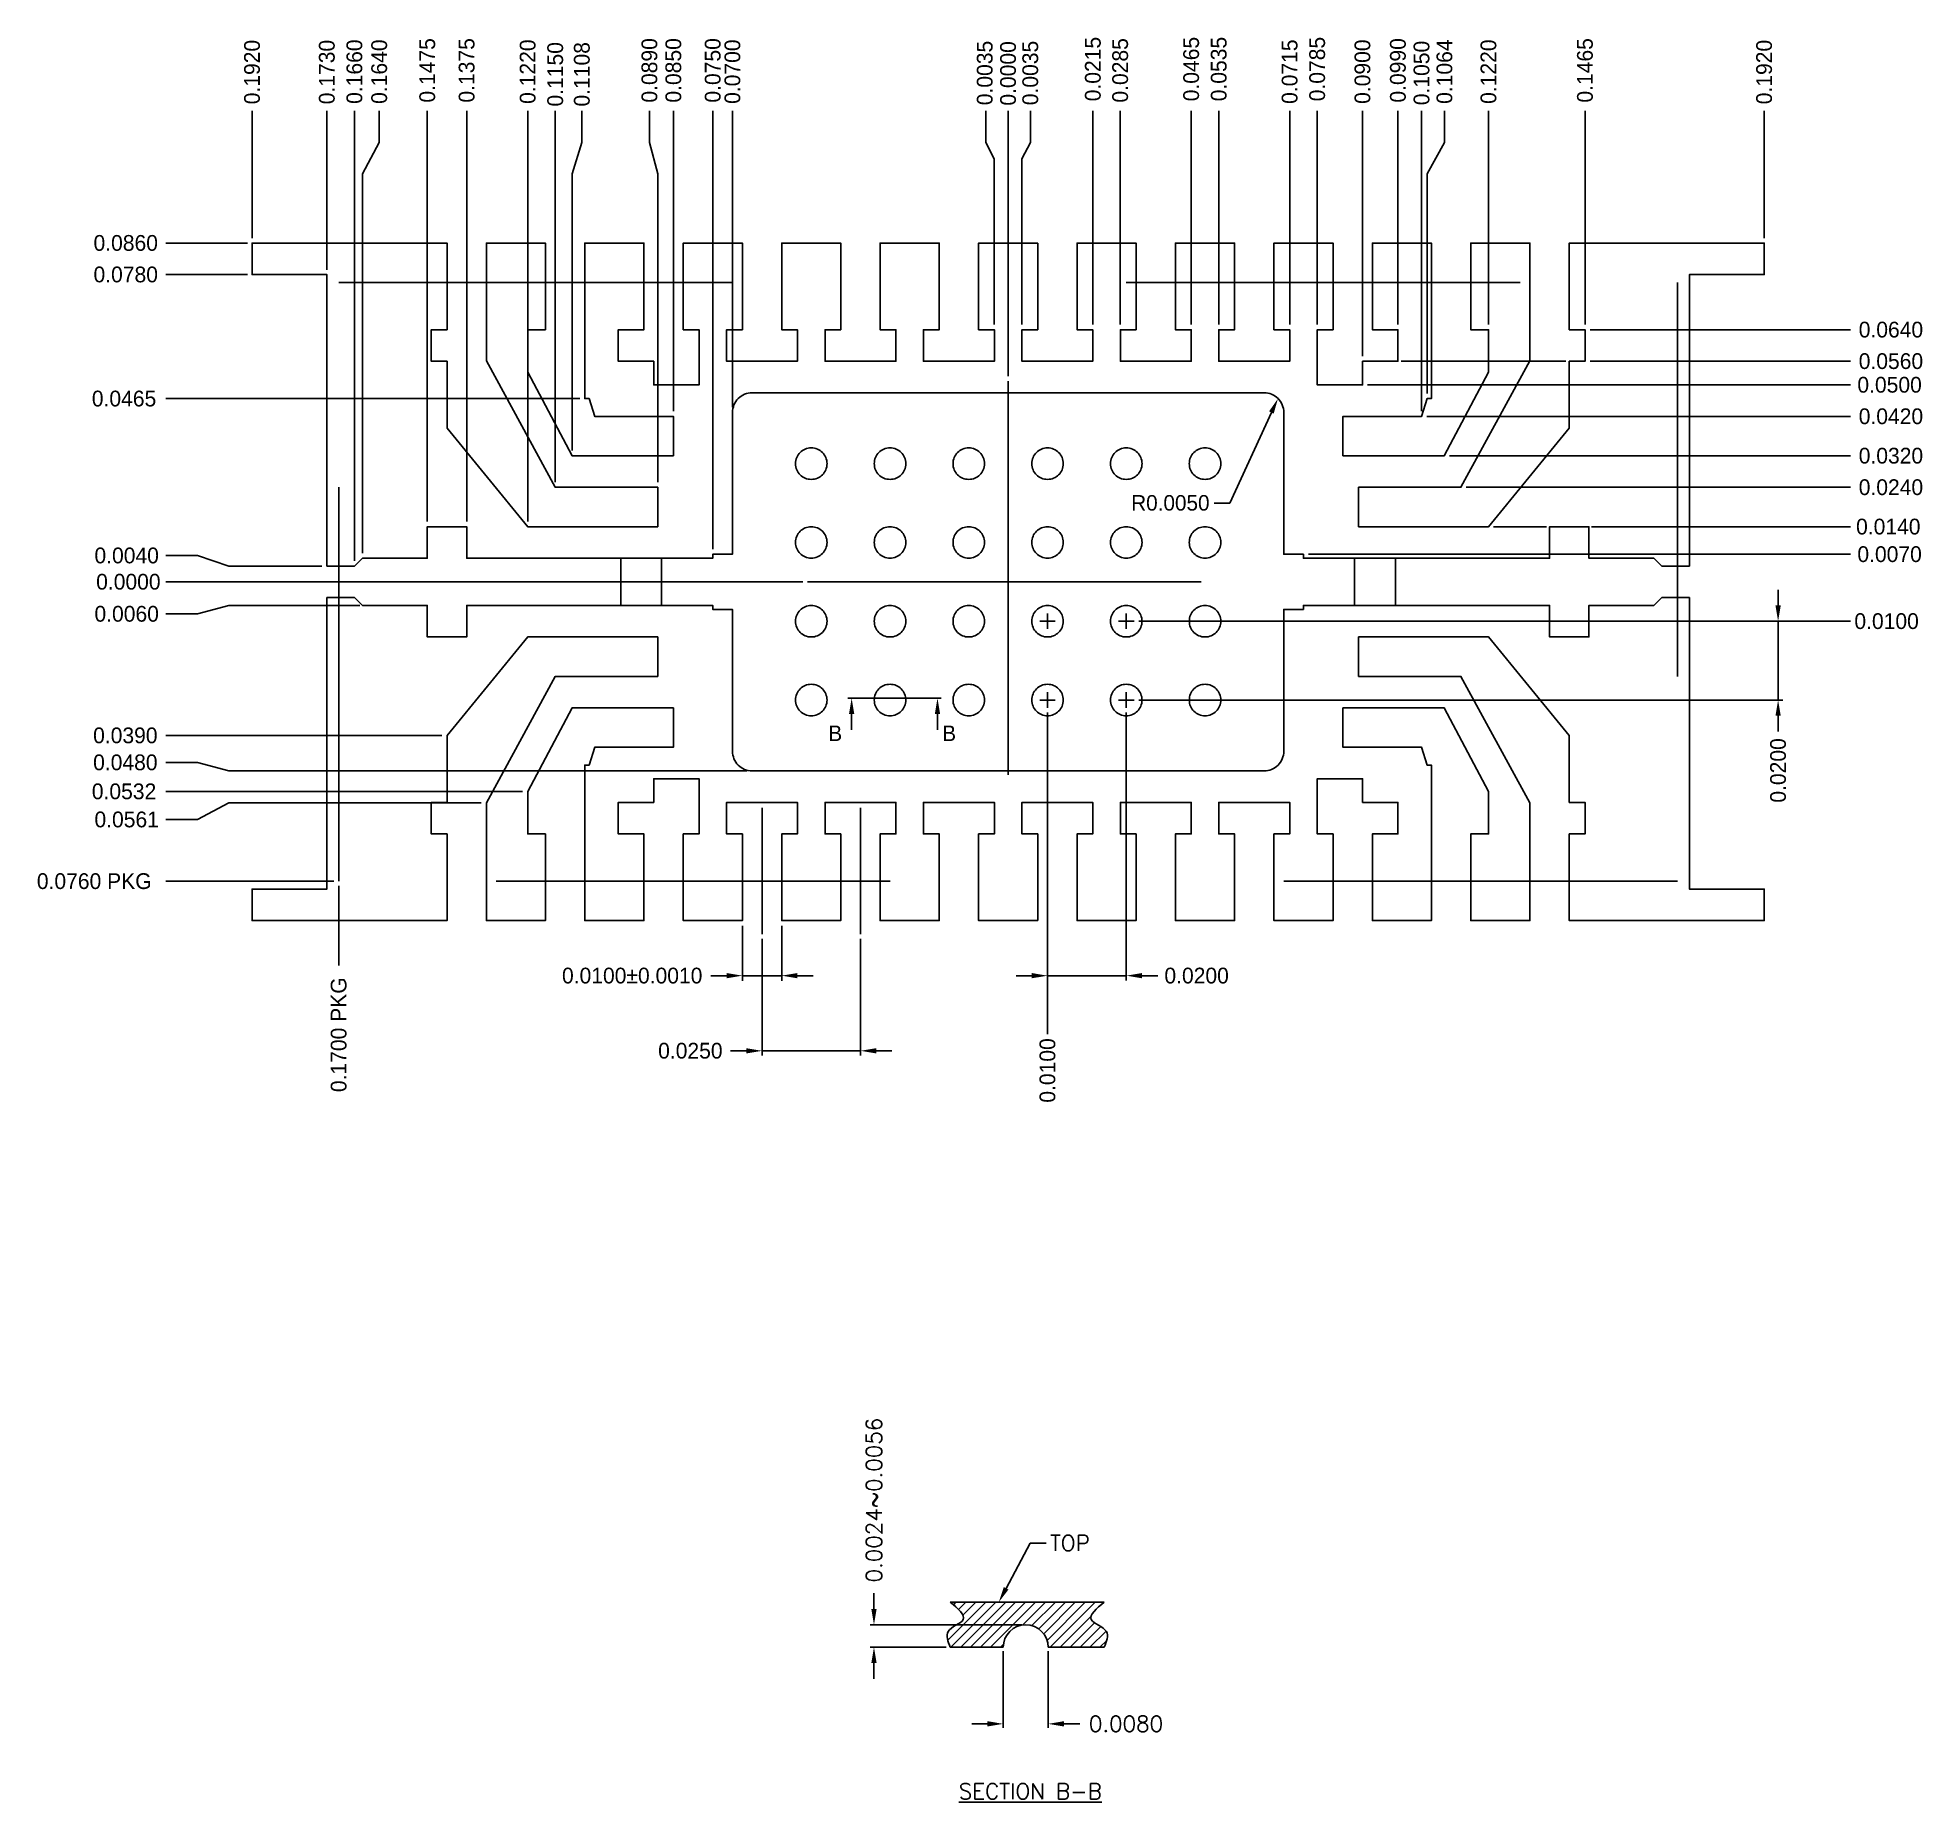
# Model space of a CAD drawing. Extents: x -0.246 to 0.232, y -0.31 to 0.138.
import ezdxf

# ---------------------------------------------------------------- set-up
doc = ezdxf.new("R2010")
doc.units = 0
doc.header["$MEASUREMENT"] = 0
doc.linetypes.add('CENTER', pattern=[2, 1.25, -0.25, 0.25, -0.25])
doc.linetypes.add('HIDDEN', pattern=[9.525, 6.35, -3.175])
doc.layers.add('3', color=7, linetype='Continuous')
doc.layers.add('3D', color=4, linetype='Continuous')
doc.styles.add('SIMPLEX', font='SIMPLEX')

msp = doc.modelspace()

# ---------------------------------------------------------------- hatches: boundary and pattern name
at = {"layer": '3D'}
h = msp.add_hatch(dxfattribs=at)
h.set_pattern_fill('ANSI31', color=256, scale=0.014286, style=0)
h.set_pattern_definition([(45, (-205.8591651, 394.1352906), (-0.001262690681, 0.001262690681), [])])
edge = h.paths.add_edge_path()
edge.add_spline(control_points=[(0.02441, -0.25901), (0.02246, -0.26063), (0.01879, -0.26368), (0.02628, -0.26575), (0.02499, -0.26898), (0.02441, -0.27044)], knot_values=[0, 0, 0, 0, 0.003854, 0.00728, 0.01009, 0.01009, 0.01009, 0.01009], degree=3, periodic=0)
edge.add_line((0.02441, -0.27044), (0.01017, -0.27044))
edge.add_arc((0.00446, -0.27044), 0.00571, 0, 180)
edge.add_line((-0.00126, -0.27044), (-0.01471, -0.27044))
edge.add_spline(control_points=[(-0.01471, -0.27044), (-0.01529, -0.26898), (-0.01658, -0.26575), (-0.00908, -0.26368), (-0.01276, -0.26063), (-0.01471, -0.25901)], knot_values=[0, 0, 0, 0, 0.00281, 0.006236, 0.01009, 0.01009, 0.01009, 0.01009], degree=3, periodic=0)
edge.add_line((-0.01471, -0.25901), (0.02441, -0.25901))

# ---------------------------------------------------------------- linework, layer by layer
at = {"layer": '3'}
for points in [[(0.0075, 0.086), (0.0075, 0.064), (0.0035, 0.064), (0.0035, 0.056), (0.0215, 0.056), (0.0215, 0.064), (0.0175, 0.064), (0.0175, 0.086), (0.0325, 0.086), (0.0325, 0.064), (0.0285, 0.064), (0.0285, 0.056), (0.0465, 0.056), (0.0465, 0.064), (0.0425, 0.064), (0.0425, 0.086), (0.0575, 0.086), (0.0575, 0.064), (0.0535, 0.064), (0.0535, 0.056), (0.0715, 0.056), (0.0715, 0.064), (0.0675, 0.064), (0.0675, 0.086), (0.0825, 0.086), (0.0825, 0.064), (0.0785, 0.064), (0.0785, 0.05), (0.09, 0.05), (0.09, 0.056), (0.099, 0.056), (0.099, 0.064), (0.0925, 0.064), (0.0925, 0.086), (0.1075, 0.086), (0.1075, 0.0465), (0.1064, 0.0465), (0.105, 0.042), (0.085, 0.042), (0.085, 0.032), (0.11075, 0.032), (0.122, 0.05321), (0.122, 0.064), (0.1175, 0.064), (0.1175, 0.086), (0.1325, 0.086), (0.1325, 0.05613), (0.115, 0.024), (0.08898, 0.024), (0.08898, 0.014), (0.122, 0.014), (0.1425, 0.039), (0.1425, 0.056), (0.1465, 0.056), (0.1465, 0.064), (0.1425, 0.064), (0.1425, 0.086), (0.192, 0.086), (0.192, 0.078), (0.173, 0.078), (0.173, 0.004), (0.166, 0.004), (0.164, 0.006), (0.1475, 0.006), (0.1475, 0.014), (0.1375, 0.014), (0.1375, 0.006), (0.075, 0.006), (0.075, 0.007), (0.07, 0.007), (0.07, 0.043, 0.414214), (0.065, 0.048), (-0.065, 0.048, 0.414214), (-0.07, 0.043), (-0.07, 0.007), (-0.075, 0.007), (-0.075, 0.006), (-0.1375, 0.006), (-0.1375, 0.014), (-0.1475, 0.014), (-0.1475, 0.006), (-0.164, 0.006), (-0.166, 0.004), (-0.173, 0.004), (-0.173, 0.078), (-0.192, 0.078), (-0.192, 0.086), (-0.1425, 0.086), (-0.1425, 0.064), (-0.1465, 0.064), (-0.1465, 0.056), (-0.1425, 0.056), (-0.1425, 0.039), (-0.122, 0.014), (-0.08898, 0.014), (-0.08898, 0.024), (-0.115, 0.024), (-0.1325, 0.05613), (-0.1325, 0.086), (-0.1175, 0.086), (-0.1175, 0.064), (-0.122, 0.064), (-0.122, 0.05321), (-0.11075, 0.032), (-0.085, 0.032), (-0.085, 0.042), (-0.105, 0.042), (-0.1064, 0.0465), (-0.1075, 0.0465), (-0.1075, 0.086), (-0.0925, 0.086), (-0.0925, 0.064), (-0.099, 0.064), (-0.099, 0.056), (-0.09, 0.056), (-0.09, 0.05), (-0.0785, 0.05), (-0.0785, 0.064), (-0.0825, 0.064), (-0.0825, 0.086), (-0.0675, 0.086), (-0.0675, 0.064), (-0.0715, 0.064), (-0.0715, 0.056), (-0.0535, 0.056), (-0.0535, 0.064), (-0.0575, 0.064), (-0.0575, 0.086), (-0.0425, 0.086), (-0.0425, 0.064), (-0.0465, 0.064), (-0.0465, 0.056), (-0.0285, 0.056), (-0.0285, 0.064), (-0.0325, 0.064), (-0.0325, 0.086), (-0.0175, 0.086), (-0.0175, 0.064), (-0.0215, 0.064), (-0.0215, 0.056), (-0.0035, 0.056), (-0.0035, 0.064), (-0.0075, 0.064), (-0.0075, 0.086)], [(0.0075, -0.086), (0.0075, -0.064), (0.0035, -0.064), (0.0035, -0.056), (0.0215, -0.056), (0.0215, -0.064), (0.0175, -0.064), (0.0175, -0.086), (0.0325, -0.086), (0.0325, -0.064), (0.0285, -0.064), (0.0285, -0.056), (0.0465, -0.056), (0.0465, -0.064), (0.0425, -0.064), (0.0425, -0.086), (0.0575, -0.086), (0.0575, -0.064), (0.0535, -0.064), (0.0535, -0.056), (0.0715, -0.056), (0.0715, -0.064), (0.0675, -0.064), (0.0675, -0.086), (0.0825, -0.086), (0.0825, -0.064), (0.0785, -0.064), (0.0785, -0.05), (0.09, -0.05), (0.09, -0.056), (0.099, -0.056), (0.099, -0.064), (0.0925, -0.064), (0.0925, -0.086), (0.1075, -0.086), (0.1075, -0.0465), (0.1064, -0.0465), (0.105, -0.042), (0.085, -0.042), (0.085, -0.032), (0.11075, -0.032), (0.122, -0.05321), (0.122, -0.064), (0.1175, -0.064), (0.1175, -0.086), (0.1325, -0.086), (0.1325, -0.05613), (0.115, -0.024), (0.08898, -0.024), (0.08898, -0.014), (0.122, -0.014), (0.1425, -0.039), (0.1425, -0.056), (0.1465, -0.056), (0.1465, -0.064), (0.1425, -0.064), (0.1425, -0.086), (0.192, -0.086), (0.192, -0.078), (0.173, -0.078), (0.173, -0.004), (0.166, -0.004), (0.164, -0.006), (0.1475, -0.006), (0.1475, -0.014), (0.1375, -0.014), (0.1375, -0.006), (0.075, -0.006), (0.075, -0.007), (0.07, -0.007), (0.07, -0.043, -0.414214), (0.065, -0.048), (-0.065, -0.048, -0.414214), (-0.07, -0.043), (-0.07, -0.007), (-0.075, -0.007), (-0.075, -0.006), (-0.1375, -0.006), (-0.1375, -0.014), (-0.1475, -0.014), (-0.1475, -0.006), (-0.164, -0.006), (-0.166, -0.004), (-0.173, -0.004), (-0.173, -0.078), (-0.192, -0.078), (-0.192, -0.086), (-0.1425, -0.086), (-0.1425, -0.064), (-0.1465, -0.064), (-0.1465, -0.056), (-0.1425, -0.056), (-0.1425, -0.039), (-0.122, -0.014), (-0.08898, -0.014), (-0.08898, -0.024), (-0.115, -0.024), (-0.1325, -0.05613), (-0.1325, -0.086), (-0.1175, -0.086), (-0.1175, -0.064), (-0.122, -0.064), (-0.122, -0.05321), (-0.11075, -0.032), (-0.085, -0.032), (-0.085, -0.042), (-0.105, -0.042), (-0.1064, -0.0465), (-0.1075, -0.0465), (-0.1075, -0.086), (-0.0925, -0.086), (-0.0925, -0.064), (-0.099, -0.064), (-0.099, -0.056), (-0.09, -0.056), (-0.09, -0.05), (-0.0785, -0.05), (-0.0785, -0.064), (-0.0825, -0.064), (-0.0825, -0.086), (-0.0675, -0.086), (-0.0675, -0.064), (-0.0715, -0.064), (-0.0715, -0.056), (-0.0535, -0.056), (-0.0535, -0.064), (-0.0575, -0.064), (-0.0575, -0.086), (-0.0425, -0.086), (-0.0425, -0.064), (-0.0465, -0.064), (-0.0465, -0.056), (-0.0285, -0.056), (-0.0285, -0.064), (-0.0325, -0.064), (-0.0325, -0.086), (-0.0175, -0.086), (-0.0175, -0.064), (-0.0215, -0.064), (-0.0215, -0.056), (-0.0035, -0.056), (-0.0035, -0.064), (-0.0075, -0.064), (-0.0075, -0.086)]]:
    msp.add_lwpolyline(points, format="xyb", close=True, dxfattribs=at)
at = {"layer": '3D'}
for p, q in [((-0.192, 0.0872), (-0.192, 0.11953)), ((-0.173, 0.0792), (-0.173, 0.11953)), ((-0.166, 0.0053), (-0.166, 0.11953)), ((-0.1597, 0.11153), (-0.1597, 0.11953)), ((-0.1475, 0.0153), (-0.1475, 0.11953)), ((-0.1375, 0.0153), (-0.1375, 0.11953)), ((-0.122, 0.11153), (-0.122, 0.11953)), ((-0.115, 0.11153), (-0.115, 0.11953)), ((-0.10824, 0.11153), (-0.10824, 0.11953)), ((-0.09108, 0.11153), (-0.09108, 0.11953)), ((-0.085, 0.0433), (-0.085, 0.11953)), ((-0.075, 0.0083), (-0.075, 0.11953)), ((-0.07, 0.0443), (-0.07, 0.11953)), ((-0.0057, 0.11153), (-0.0057, 0.11953)), ((0, 0.05217), (0, 0.11953)), ((0.00564, 0.11153), (0.00564, 0.11953)), ((0.02153, 0.0653), (0.02153, 0.11953)), ((0.02847, 0.0653), (0.02847, 0.11953)), ((0.0465, 0.0653), (0.0465, 0.11953)), ((0.0535, 0.0653), (0.0535, 0.11953)), ((0.0715, 0.0653), (0.0715, 0.11953)), ((0.0785, 0.0653), (0.0785, 0.11953)), ((0.09, 0.0573), (0.09, 0.11953)), ((0.099, 0.0653), (0.099, 0.11953)), ((0.105, 0.11153), (0.105, 0.11953)), ((0.11082, 0.11153), (0.11082, 0.11953)), ((0.122, 0.0653), (0.122, 0.11953)), ((0.1465, 0.0653), (0.1465, 0.11953)), ((0.192, 0.0872), (0.192, 0.11953)), ((-0.164, 0.10353), (-0.1597, 0.11153)), ((-0.122, 0.10353), (-0.122, 0.11153)), ((-0.115, 0.10353), (-0.115, 0.11153)), ((-0.11075, 0.10353), (-0.10824, 0.11153)), ((-0.08898, 0.10353), (-0.09108, 0.11153)), ((-0.00353, 0.10737), (-0.0057, 0.11153)), ((0.00347, 0.10737), (0.00564, 0.11153)), ((0.105, 0.10353), (0.105, 0.11153)), ((0.1064, 0.10353), (0.11082, 0.11153)), ((-0.00353, 0.0653), (-0.00353, 0.10737)), ((0.00347, 0.0653), (0.00347, 0.10737)), ((-0.164, 0.0073), (-0.164, 0.10353)), ((-0.122, 0.0153), (-0.122, 0.10353)), ((-0.115, 0.0253), (-0.115, 0.10353)), ((-0.11075, 0.0333), (-0.11075, 0.10353)), ((-0.08898, 0.0253), (-0.08898, 0.10353)), ((0.105, 0.0433), (0.105, 0.10353)), ((0.1064, 0.0478), (0.1064, 0.10353)), ((-0.1932, 0.086), (-0.21389, 0.086)), ((-0.1932, 0.078), (-0.21389, 0.078)), ((0.1478, 0.064), (0.21389, 0.064)), ((0.09981, 0.056), (0.14161, 0.056)), ((0.1478, 0.056), (0.21389, 0.056)), ((0.0913, 0.05), (0.21389, 0.05)), ((-0.1088, 0.0465), (-0.21389, 0.0465)), ((0.06684, 0.04298), (0.05627, 0.02)), ((0.1063, 0.042), (0.21389, 0.042)), ((0.11205, 0.032), (0.21389, 0.032)), ((0.1163, 0.024), (0.21389, 0.024)), ((0.05627, 0.02), (0.05233, 0.02)), ((0.1233, 0.014), (0.13671, 0.014)), ((0.14815, 0.014), (0.21389, 0.014)), ((-0.20589, 0.00667), (-0.21389, 0.00667)), ((-0.19789, 0.004), (-0.20589, 0.00667)), ((-0.09839, 0.006), (-0.09839, -0.006)), ((-0.088, 0.006), (-0.088, -0.006)), ((0.0763, 0.007), (0.21389, 0.007)), ((0.088, 0.006), (0.088, -0.006)), ((0.09839, 0.006), (0.09839, -0.006)), ((-0.1743, 0.004), (-0.19789, 0.004)), ((-0.05217, 0), (-0.21389, 0)), ((0.19554, -0.006), (0.19554, -0.002)), ((-0.20589, -0.00814), (-0.21389, -0.00814)), ((-0.19789, -0.006), (-0.20589, -0.00814)), ((-0.16463, -0.006), (-0.19789, -0.006)), ((0.03317, -0.01), (0.21389, -0.01)), ((0.19554, -0.01), (0.19554, -0.03)), ((-0.01697, -0.02953), (-0.04075, -0.02953)), ((0.01, -0.03317), (0.01, -0.11483)), ((0.01, -0.03317), (0.01, -0.10117)), ((0.03, -0.03317), (0.03, -0.10117)), ((0.03317, -0.03), (0.19674, -0.03)), ((-0.03975, -0.03353), (-0.03975, -0.03753)), ((-0.01795, -0.03353), (-0.01795, -0.03753)), ((0.19554, -0.034), (0.19554, -0.038)), ((-0.1438, -0.039), (-0.21389, -0.039)), ((-0.20589, -0.04585), (-0.21389, -0.04585)), ((-0.19789, -0.048), (-0.20589, -0.04585)), ((-0.0663, -0.048), (-0.19789, -0.048)), ((-0.1233, -0.05321), (-0.21389, -0.05321)), ((-0.19789, -0.05613), (-0.20589, -0.06034)), ((-0.1338, -0.05613), (-0.19789, -0.05613)), ((-0.20589, -0.06034), (-0.21389, -0.06034)), ((-0.1712, -0.076), (-0.21389, -0.076)), ((-0.17, -0.0772), (-0.17, -0.09742)), ((-0.0675, -0.0873), (-0.0675, -0.10127)), ((-0.0625, -0.0906), (-0.0625, -0.12024)), ((-0.0575, -0.0873), (-0.0575, -0.10127)), ((-0.0375, -0.0906), (-0.0375, -0.12024)), ((-0.0715, -0.09997), (-0.0755, -0.09997)), ((-0.0575, -0.09997), (-0.0675, -0.09997)), ((-0.0535, -0.09997), (-0.0495, -0.09997)), ((0.006, -0.09997), (0.002, -0.09997)), ((0.01, -0.09997), (0.03, -0.09997)), ((0.034, -0.09997), (0.038, -0.09997)), ((-0.0665, -0.11904), (-0.0705, -0.11904)), ((-0.0375, -0.11904), (-0.0625, -0.11904)), ((-0.0335, -0.11904), (-0.0295, -0.11904)), ((-0.00051, -0.25549), (0.00563, -0.244)), ((0.00563, -0.244), (0.00963, -0.244)), ((-0.03407, -0.26073), (-0.03407, -0.25673)), ((0.00346, -0.26473), (-0.03507, -0.26473)), ((-0.01571, -0.27044), (-0.03507, -0.27044)), ((-0.00126, -0.27144), (-0.00126, -0.29088)), ((0.01017, -0.27144), (0.01017, -0.29088)), ((-0.03407, -0.27444), (-0.03407, -0.27844)), ((-0.00526, -0.28988), (-0.00926, -0.28988)), ((0.01417, -0.28988), (0.01817, -0.28988))]:
    msp.add_line(p, q, dxfattribs=at)
at = {"layer": '3D', "linetype": 'CENTER', "ltscale": 0.01}
for p, q in [((0, 0.05097), (0, -0.05097)), ((-0.05097, 0), (0.05097, 0))]:
    msp.add_line(p, q, dxfattribs=at)
at = {"layer": '3D', "linetype": 'CENTER', "ltscale": 2.5}
for p, q in [((0.01, -0.00803), (0.01, -0.01197)), ((0.03, -0.00803), (0.03, -0.01197)), ((0.00803, -0.01), (0.01197, -0.01)), ((0.02803, -0.01), (0.03197, -0.01)), ((0.01, -0.02803), (0.01, -0.03197)), ((0.03, -0.02803), (0.03, -0.03197)), ((0.00803, -0.03), (0.01197, -0.03)), ((0.02803, -0.03), (0.03197, -0.03))]:
    msp.add_line(p, q, dxfattribs=at)
at = {"layer": '3D', "linetype": 'CENTER', "ltscale": 0.2}
for p, q in [((-0.0625, -0.0894), (-0.0625, -0.0574)), ((-0.0375, -0.0894), (-0.0375, -0.0574))]:
    msp.add_line(p, q, dxfattribs=at)
at = {"layer": '3D', "color": 7}
for p, q in [((-0.01471, -0.25901), (0.02441, -0.25901)), ((-0.01471, -0.27044), (-0.00126, -0.27044)), ((0.01017, -0.27044), (0.02441, -0.27044))]:
    msp.add_line(p, q, dxfattribs=at)
at = {"layer": '3D', "color": 2, "linetype": 'CENTER', "ltscale": 0.025}
msp.add_lwpolyline([(-0.17, 0.076), (0.17, 0.076), (0.17, -0.076), (-0.17, -0.076)], close=True, dxfattribs=at)
at = {"layer": '3D', "linetype": 'HIDDEN', "ltscale": 0.001}
for centre in [(-0.05, 0.03), (-0.03, 0.03), (-0.01, 0.03), (0.01, 0.03), (0.03, 0.03), (0.05, 0.03), (-0.05, 0.01), (-0.03, 0.01), (-0.01, 0.01), (0.01, 0.01), (0.03, 0.01), (0.05, 0.01), (-0.05, -0.01), (-0.03, -0.01), (-0.01, -0.01), (0.01, -0.01), (0.03, -0.01), (0.05, -0.01), (-0.05, -0.03), (-0.03, -0.03), (-0.01, -0.03), (0.01, -0.03), (0.03, -0.03), (0.05, -0.03)]:
    msp.add_circle(centre, 0.004, dxfattribs=at)
at = {"layer": '3D', "color": 7}
msp.add_arc((0.00446, -0.27044), 0.00571, 0, 180, dxfattribs=at)
for points in [[(-0.01471, -0.25901), (-0.01276, -0.26063), (-0.00908, -0.26368), (-0.01658, -0.26575), (-0.01529, -0.26898), (-0.01471, -0.27044)], [(0.02441, -0.25901), (0.02246, -0.26063), (0.01879, -0.26368), (0.02628, -0.26575), (0.02499, -0.26898), (0.02441, -0.27044)]]:
    msp.add_open_spline(points, degree=3, knots=[0, 0, 0, 0, 0.00550581, 0.01040003, 0.01441402, 0.01441402, 0.01441402, 0.01441402], dxfattribs=at)
at = {"layer": '3D'}
for points in [[(0.06625, 0.04326), (0.06854, 0.04654), (0.06743, 0.0427)], [(0.19487, -0.006), (0.19621, -0.006), (0.19554, -0.01)], [(-0.04041, -0.03353), (-0.03908, -0.03353), (-0.03975, -0.02953)], [(-0.01862, -0.03353), (-0.01728, -0.03353), (-0.01795, -0.02953)], [(0.19487, -0.034), (0.19621, -0.034), (0.19554, -0.03)], [(-0.0715, -0.0993), (-0.0715, -0.10063), (-0.0675, -0.09997)], [(-0.0535, -0.0993), (-0.0535, -0.10063), (-0.0575, -0.09997)], [(0.006, -0.0993), (0.006, -0.10063), (0.01, -0.09997)], [(0.034, -0.0993), (0.034, -0.10063), (0.03, -0.09997)], [(-0.0665, -0.11971), (-0.0665, -0.11838), (-0.0625, -0.11904)], [(-0.0335, -0.11971), (-0.0335, -0.11838), (-0.0375, -0.11904)], [(0.00008, -0.2558), (-0.00239, -0.25901), (-0.0011, -0.25517)], [(-0.03474, -0.26073), (-0.0334, -0.26073), (-0.03407, -0.26473)], [(-0.03474, -0.27444), (-0.0334, -0.27444), (-0.03407, -0.27044)], [(-0.00526, -0.28921), (-0.00526, -0.29055), (-0.00126, -0.28988)], [(0.01417, -0.28921), (0.01417, -0.29055), (0.01017, -0.28988)]]:
    msp.add_solid(points, dxfattribs=at)

# ---------------------------------------------------------------- texts
at = {"layer": '3D', "char_height": 0.004, "attachment_point": 5, "rotation": 90}
for s, insert in [('\\A1;0.1920', (-0.192, 0.1294)), ('\\A1;0.1730', (-0.173, 0.1294)), ('\\A1;0.1660', (-0.166, 0.1295)), ('\\A1;0.1640', (-0.1597, 0.1295)), ('\\A1;0.1475', (-0.1475, 0.12983)), ('\\A1;0.1375', (-0.1375, 0.12983)), ('\\A1;0.1220', (-0.122, 0.1295)), ('\\A1;0.1150', (-0.115, 0.12883)), ('\\A1;0.1108', (-0.10824, 0.12883)), ('\\A1;0.0890', (-0.09108, 0.12983)), ('\\A1;0.0850', (-0.085, 0.12983)), ('\\A1;0.0750', (-0.075, 0.12983)), ('\\A1;0.0700', (-0.07, 0.1295)), ('\\A1;0.0035', (-0.00592, 0.12916)), ('\\A1;0.0000', (0, 0.12906)), ('\\A1;0.0035', (0.00564, 0.12916)), ('\\A1;0.0215', (0.02153, 0.13016)), ('\\A1;0.0285', (0.02847, 0.12983)), ('\\A1;0.0465', (0.0465, 0.13016)), ('\\A1;0.0535', (0.0535, 0.13016)), ('\\A1;0.0715', (0.0715, 0.1295)), ('\\A1;0.0785', (0.0785, 0.13016)), ('\\A1;0.0900', (0.09, 0.1295)), ('\\A1;0.0990', (0.099, 0.12983)), ('\\A1;0.1050', (0.105, 0.12916)), ('\\A1;0.1064', (0.11082, 0.1295)), ('\\A1;0.1220', (0.122, 0.1295)), ('\\A1;0.1465', (0.1465, 0.12983)), ('\\A1;0.1920', (0.192, 0.1294)), ('\\A1;0.0200', (0.19554, -0.04787)), ('\\A1;0.1700 PKG', (-0.17, -0.11496)), ('\\A1;0.0100', (0.01, -0.12403))]:
    msp.add_mtext(s, dxfattribs=dict(at, insert=insert))
at = {"layer": '3D', "char_height": 0.004, "attachment_point": 5}
for s, insert in [('\\A1;0.0860', (-0.22409, 0.086)), ('\\A1;0.0780', (-0.22409, 0.078)), ('\\A1;0.0640', (0.22419, 0.064)), ('\\A1;0.0560', (0.22419, 0.056)), ('\\A1;0.0465', (-0.22452, 0.0465)), ('\\A1;0.0500', (0.22385, 0.05)), ('\\A1;0.0420', (0.22419, 0.042)), ('\\A1;0.0320', (0.22419, 0.032)), ('\\A1;0.0240', (0.22419, 0.024)), ('\\A1;0.0140', (0.22352, 0.014)), ('\\A1;0.0040', (-0.22385, 0.00667)), ('\\A1;0.0070', (0.22385, 0.007)), ('\\A1;0.0000', (-0.22342, 0)), ('\\A1;0.0060', (-0.22385, -0.00814)), ('\\A1;0.0100', (0.22309, -0.01)), ('\\A1;0.0390', (-0.22419, -0.039)), ('\\A1;0.0480', (-0.22419, -0.04585)), ('\\A1;0.0532', (-0.22452, -0.05321)), ('\\A1;0.0561', (-0.22385, -0.06034)), ('\\A1;0.0760 PKG', (-0.23209, -0.076)), ('\\A1;0.0100%%P0.0010', (-0.09547, -0.09997)), ('\\A1;0.0200', (0.04787, -0.09997)), ('\\A1;0.0250', (-0.0807, -0.11904))]:
    msp.add_mtext(s, dxfattribs=dict(at, insert=insert))
at = {"layer": '3D', "char_height": 0.003937, "width": 0.1181102, "attachment_point": 9}
for s, insert in [('\\A1;R0.0050', (0.05115, 0.01803)), ('\\A1;B', (-0.04214, -0.04041)), ('\\A1;B', (-0.01322, -0.04041))]:
    msp.add_mtext(s, dxfattribs=dict(at, insert=insert))
at = {"layer": '3D', "insert": (-0.03407, -0.23308), "char_height": 0.004, "attachment_point": 5, "rotation": 90, "style": 'SIMPLEX'}
msp.add_mtext('\\A1;0.0024~0.0056', dxfattribs=at)
at = {"layer": '3D', "char_height": 0.004, "style": 'SIMPLEX'}
for s, insert, attachment_point in [('\\A1;TOP', (0.01063, -0.242), 1), ('\\A1;0.0080', (0.02993, -0.28988), 5), ('{\\LSECTION B-B}', (0.00562, -0.30699), 5)]:
    msp.add_mtext(s, dxfattribs=dict(at, insert=insert, attachment_point=attachment_point))

doc.saveas('drawing.dxf')
